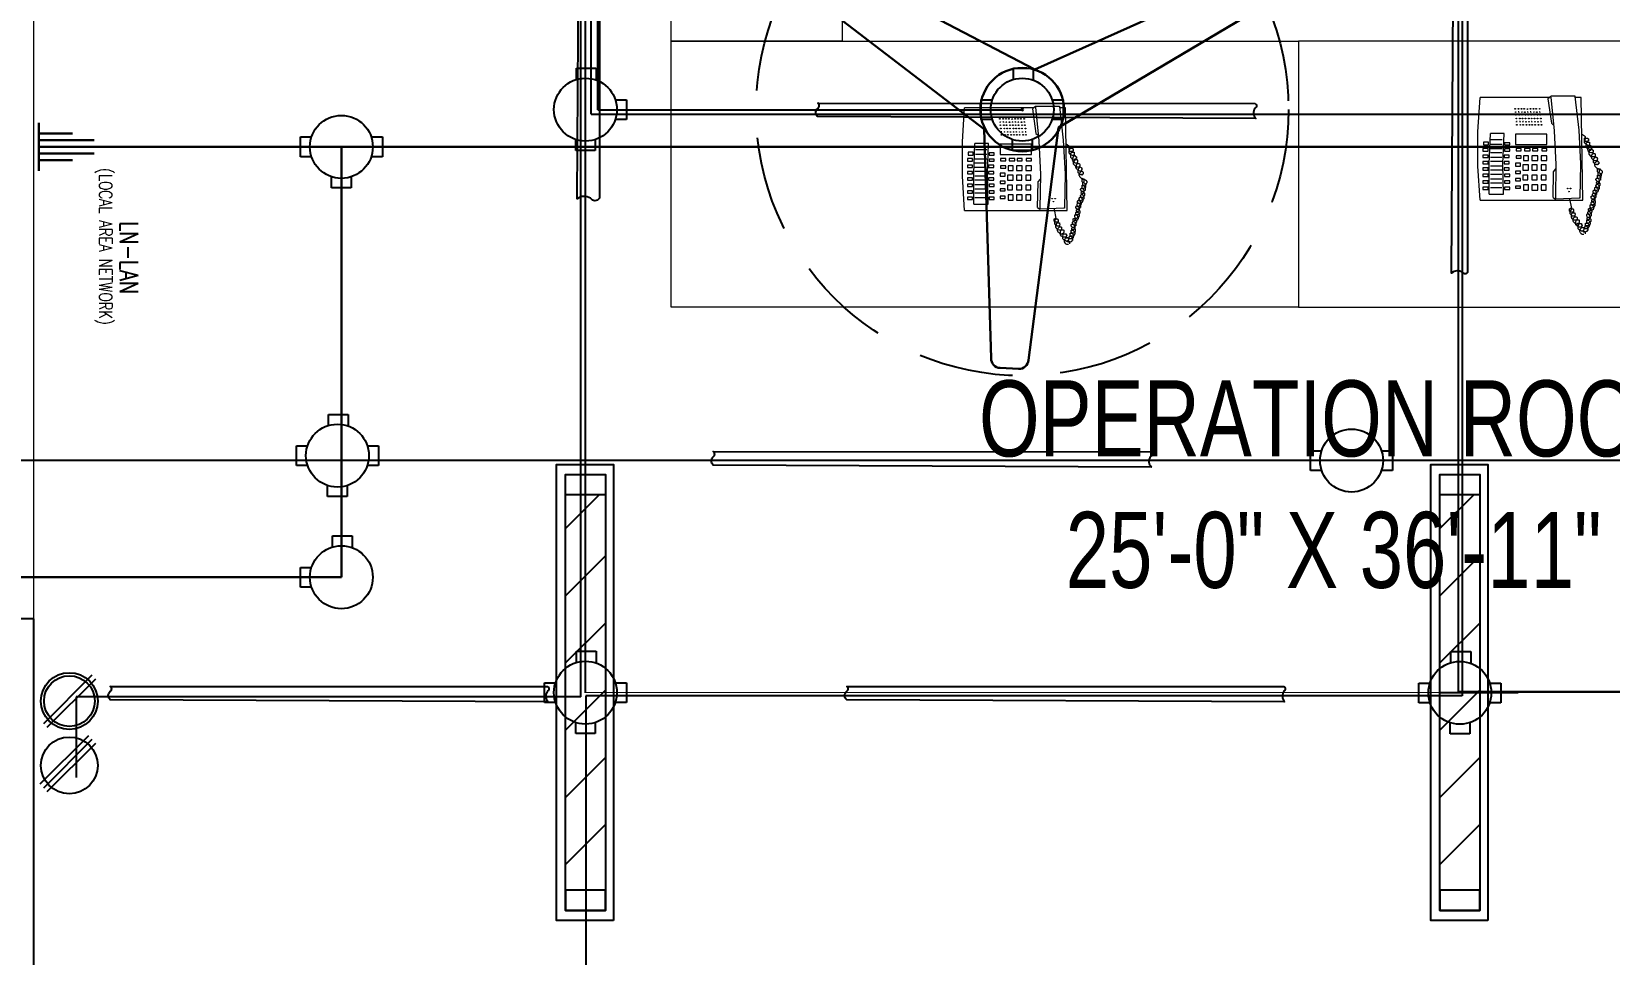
# Model space of a CAD drawing. Header units: inches. Extents: x 600 to 1500, y 304 to 941.
# Drawn here: x 846.7 to 1012.7, y 439.6 to 536.7 of the extents above; entities that cross this region are included whole.
import ezdxf
from ezdxf.enums import TextEntityAlignment as Align

# ---------------------------------------------------------------- set-up
doc = ezdxf.new("R2010")
doc.units = ezdxf.units.IN
doc.header["$MEASUREMENT"] = 0
doc.linetypes.add('DASHED', pattern=[0.75, 0.5, -0.25])
for name, color, linetype in [('Cables', 7, 'Continuous'), ('Layer 1', 7, 'Continuous'), ('Sockets', 7, 'Continuous'), ('wall 05', 252, 'Continuous')]:
    doc.layers.add(name, color=color, linetype=linetype)
for name, color, linetype, lineweight in [('E-CF-Ceiling-Fan', 42, 'Continuous', 30), ('E-LAN', 6, 'Continuous', 30), ('ID-FURN', 7, 'Continuous', 15), ('Text', 252, 'Continuous', 15), ('WINDOW', 140, 'Continuous', 9)]:
    doc.layers.add(name, color=color, linetype=linetype, lineweight=lineweight)
doc.styles.add('Swiss721', font='swisscl.ttf')
doc.styles.add('TAVE1', font='ROMANS.shx', dxfattribs={"width": 0.75})

# ---------------------------------------------------------------- blocks, each defined once
blk = doc.blocks.new('CF')
for p, q in [((-23.84, 14.22), (-22.76, 15.89)), ((1.35, 4.29), (-21.39, 16.19)), ((1.35, 4.29), (22.9, 13.97)), ((-4.07, -2.11), (-23.55, 12.84)), ((24.1, 13.48), (25.01, 11.71)), ((3.87, -1.9), (24.71, 10.43)), ((-4.07, -2.11), (-3.33, -26.62)), ((3.87, -1.9), (0.65, -26.82)), ((-0.39, -27.76), (-2.38, -27.66))]:
    blk.add_line(p, q)
for radius in [4.48, 0.0888]:
    blk.add_circle((0, 0), radius)
for centre, radius, start, end in [((-21.93, 15.35), 0.996, 57.1351, 147.1351), ((-23.01, 13.68), 0.996, 147.1351, 237.1351), ((23.21, 13.03), 0.996, 27.1351, 117.1351), ((24.09, 11.25), 1.03, 299.2548, 26.4357), ((-2.33, -26.67), 0.996, 177.1351, 267.1351), ((-0.34, -26.77), 0.996, 267.1351, 357.1351)]:
    blk.add_arc(centre, radius, start, end)
blk = doc.blocks.new('TELEPHONE')
at = {"layer": 'Layer 1', "lineweight": 9}
for points in [[(10.26, 13.32), (10.14, 13.32), (10.08, 13.26), (10.02, 13.26), (9.96, 13.2), (9.9, 13.14), (9.84, 13.08), (9.78, 12.96), (9.78, 12.84), (9.84, 12.72), (9.84, 12.66), (9.9, 12.6), (9.96, 12.54)], [(10.5, 13.62), (10.32, 13.62), (10.26, 13.56), (10.2, 13.5), (10.08, 13.38), (10.08, 13.02), (10.14, 12.9), (10.2, 12.84)], [(10.44, 13.08), (10.44, 13.14), (10.38, 13.2), (10.32, 13.26), (10.26, 13.26), (10.2, 13.32), (10.14, 13.32)], [(10.74, 14.04), (10.68, 14.04), (10.56, 13.98), (10.5, 13.98), (10.32, 13.8), (10.32, 13.5), (10.38, 13.38), (10.38, 13.32), (10.44, 13.26)], [(10.44, 13.26), (10.68, 13.26), (10.68, 13.38), (10.74, 13.38)], [(10.92, 14.4), (10.74, 14.4), (10.62, 14.34), (10.62, 14.28), (10.56, 14.22), (10.5, 14.1), (10.5, 13.86), (10.56, 13.8), (10.62, 13.74), (10.68, 13.68)], [(10.68, 13.5), (10.68, 13.56), (10.62, 13.62), (10.5, 13.62)], [(10.92, 13.92), (10.86, 13.98), (10.8, 14.04), (10.68, 14.04)], [(10.68, 13.68), (10.74, 13.68), (10.74, 13.62), (10.8, 13.62), (10.8, 13.68), (10.86, 13.68), (10.92, 13.74), (10.92, 13.8)], [(10.74, 13.38), (10.74, 13.44), (10.68, 13.5)], [(10.8, 14.1), (10.8, 14.04), (10.98, 14.04), (10.98, 14.1), (11.04, 14.1), (11.04, 14.34)], [(11.1, 13.5), (11.16, 13.5), (11.28, 13.62), (11.28, 13.68), (11.34, 13.68), (11.34, 13.98), (11.28, 13.98), (11.28, 14.04), (11.22, 14.1), (11.16, 14.1), (11.1, 14.16), (10.92, 14.16), (10.86, 14.1), (10.8, 14.1)], [(10.92, 13.8), (10.92, 13.92)], [(11.1, 13.8), (11.04, 13.8), (11.04, 13.74), (10.98, 13.68), (10.98, 13.62), (11.04, 13.56)], [(11.04, 13.56), (11.04, 13.5), (11.1, 13.5)], [(11.16, 13.2), (11.28, 13.2), (11.34, 13.26), (11.46, 13.38), (11.46, 13.56), (11.4, 13.62), (11.4, 13.68), (11.34, 13.74), (11.28, 13.74), (11.28, 13.8), (11.1, 13.8)], [(11.22, 13.5), (11.16, 13.5), (11.1, 13.44)], [(11.1, 13.44), (11.1, 13.26)], [(11.22, 12.96), (11.22, 12.9), (11.4, 12.9), (11.46, 12.96), (11.52, 13.02), (11.52, 13.08), (11.58, 13.14), (11.58, 13.32), (11.52, 13.38), (11.52, 13.44), (11.46, 13.44), (11.4, 13.5), (11.16, 13.5)], [(9.66, 12.06), (9.54, 12.06), (9.42, 11.94), (9.42, 11.7), (9.48, 11.7), (9.48, 11.64), (9.6, 11.64)], [(9.42, 10.68), (9.6, 11.64)], [(9.9, 12.48), (9.72, 12.48), (9.48, 12.24), (9.48, 11.88), (9.6, 11.76)], [(10.02, 12.9), (9.9, 12.9), (9.78, 12.84), (9.72, 12.78), (9.66, 12.72), (9.66, 12.66), (9.6, 12.6), (9.6, 12.36), (9.66, 12.24), (9.66, 12.18), (9.72, 12.12)], [(9.6, 11.76), (9.66, 11.7), (9.78, 11.7), (9.78, 11.76), (9.84, 11.76), (9.84, 11.82)], [(9.84, 12), (9.78, 12.06), (9.66, 12.06)], [(9.72, 12.12), (9.96, 12.12), (9.96, 12.18), (10.02, 12.24)], [(9.96, 12.36), (9.96, 12.48), (9.78, 12.48)], [(9.84, 11.82), (9.84, 12)], [(10.02, 12.24), (10.02, 12.3), (9.96, 12.36)], [(10.2, 12.78), (10.14, 12.84), (10.14, 12.9), (10.02, 12.9)], [(10.2, 12.84), (10.38, 12.84), (10.44, 12.9), (10.44, 12.96)], [(10.44, 12.96), (10.44, 13.08)], [(11.1, 13.26), (11.1, 13.2), (11.16, 13.2)], [(11.34, 13.2), (11.28, 13.2), (11.28, 13.14), (11.22, 13.14), (11.22, 12.96)], [(11.34, 12.6), (11.28, 12.54), (11.22, 12.48), (11.22, 12.3)], [(11.22, 12.3), (11.28, 12.3), (11.28, 12.24)], [(11.4, 12.84), (11.28, 12.84), (11.28, 12.78)], [(11.28, 12.24), (11.34, 12.24), (11.4, 12.3), (11.46, 12.3), (11.52, 12.36), (11.52, 12.42), (11.58, 12.48), (11.58, 12.66), (11.52, 12.72), (11.52, 12.78), (11.46, 12.84), (11.4, 12.84)], [(11.28, 12.78), (11.28, 12.66), (11.34, 12.6)], [(11.34, 12.6), (11.46, 12.6), (11.52, 12.66), (11.58, 12.72), (11.64, 12.78), (11.64, 13.02), (11.58, 13.08), (11.52, 13.14), (11.46, 13.2), (11.34, 13.2)], [(11.4, 11.94), (11.46, 11.94), (11.52, 12), (11.58, 12), (11.64, 12.06), (11.64, 12.12), (11.7, 12.18), (11.7, 12.42), (11.64, 12.42), (11.64, 12.48), (11.58, 12.54), (11.52, 12.54), (11.46, 12.6), (11.34, 12.6)], [(11.4, 12.24), (11.34, 12.18), (11.34, 12.06), (11.4, 12)], [(11.46, 11.64), (11.52, 11.64), (11.58, 11.7), (11.64, 11.7), (11.7, 11.76), (11.7, 11.82), (11.76, 11.88), (11.76, 12.06), (11.7, 12.12), (11.7, 12.18), (11.64, 12.24), (11.58, 12.24), (11.52, 12.3), (11.46, 12.3), (11.4, 12.24)], [(11.4, 12), (11.4, 11.94)], [(11.46, 11.94), (11.4, 11.88), (11.4, 11.7)], [(11.4, 11.7), (11.46, 11.7), (11.46, 11.64)], [(11.52, 12), (11.46, 11.94)], [(11.64, 11.28), (11.76, 11.28), (11.82, 11.34), (11.88, 11.4), (11.88, 11.46), (11.94, 11.52), (11.94, 11.7), (11.88, 11.76), (11.88, 11.82), (11.82, 11.82), (11.76, 11.88), (11.52, 11.88)], [(11.7, 11.7), (11.7, 11.64), (11.64, 11.64)], [(11.76, 10.98), (11.82, 10.98), (11.88, 11.04), (11.94, 11.04), (12, 11.1), (12, 11.16), (12.06, 11.22), (12.06, 11.4), (12, 11.46), (12, 11.52), (11.94, 11.52), (11.88, 11.58), (11.82, 11.58), (11.76, 11.64), (11.7, 11.64), (11.64, 11.58), (11.7, 11.58)], [(0, 10.8), (-0.24, 7.2), (-0.24, 3.6), (0, 0)], [(0, 10.8), (10.8, 10.8)], [(0.96, 10.14), (2.46, 10.14)], [(0.96, 10.14), (0.96, 6.96), (1.08, 3.78)], [(2.46, 10.14), (2.4, 6.96), (2.52, 3.78)], [(7.44, -0.06), (7.8, 3.48), (7.98, 7.02), (7.92, 10.62)], [(7.68, 10.5), (7.92, 10.68)], [(7.68, 10.5), (7.74, 7.8), (7.98, 7.5)], [(7.98, 10.68), (7.92, 10.68), (7.92, 10.62)], [(10.44, 10.56), (7.98, 10.68)], [(9.96, -0.12), (10.38, 3.42), (10.56, 6.96), (10.5, 10.5)], [(10.5, 10.5), (10.5, 10.56), (10.44, 10.56)], [(10.8, 10.8), (10.62, 0)], [(11.64, 11.58), (11.58, 11.52)], [(11.58, 11.52), (11.58, 11.34)], [(11.58, 11.34), (11.58, 11.28), (11.64, 11.28)], [(11.76, 11.28), (11.7, 11.22), (11.7, 11.04)], [(11.7, 11.04), (11.76, 10.98)], [(11.76, 10.62), (11.7, 10.56), (11.7, 10.38)], [(11.7, 10.38), (11.76, 10.38), (11.76, 10.32)], [(11.82, 11.34), (11.82, 11.28), (11.76, 11.28)], [(11.88, 10.92), (11.76, 10.92), (11.76, 10.86)], [(11.76, 10.32), (11.82, 10.32), (11.88, 10.38), (11.94, 10.38), (12, 10.44), (12, 10.5), (12.06, 10.56), (12.06, 10.74), (12, 10.8), (12, 10.86), (11.94, 10.92), (11.88, 10.92)], [(11.76, 10.86), (11.76, 10.74)], [(11.76, 10.74), (11.82, 10.68)], [(11.82, 10.68), (11.76, 10.62)], [(11.82, 10.68), (11.94, 10.68), (12.06, 10.8), (12.12, 10.86), (12.12, 11.1), (12.06, 11.16), (12, 11.22), (12, 11.28), (11.88, 11.28), (11.82, 11.34)], [(11.88, 10.08), (11.88, 10.02), (11.94, 10.02), (12, 10.08), (12.06, 10.08), (12.12, 10.14), (12.12, 10.2), (12.18, 10.26), (12.18, 10.5), (12.12, 10.5), (12.12, 10.56), (12.06, 10.62), (12, 10.62), (11.94, 10.68), (11.82, 10.68)], [(11.94, 10.38), (11.88, 10.38), (11.88, 10.32), (11.82, 10.26), (11.82, 10.14), (11.88, 10.08)], [(11.94, 10.02), (11.88, 9.96), (11.88, 9.84), (11.94, 9.78), (11.94, 9.72)], [(11.94, 9.72), (12, 9.72), (12.06, 9.78), (12.12, 9.78), (12.18, 9.84), (12.18, 9.9), (12.24, 9.96), (12.24, 10.2), (12.18, 10.2), (12.18, 10.26), (12.12, 10.32), (12.06, 10.32), (12, 10.38), (11.94, 10.38)], [(12, 10.08), (11.94, 10.02)], [(12.12, 9.42), (12.18, 9.42), (12.24, 9.48), (12.3, 9.48), (12.36, 9.54), (12.42, 9.6), (12.42, 9.84), (12.36, 9.9), (12.36, 9.96), (12.3, 9.96), (12.24, 10.02), (12.18, 10.02), (12.12, 10.08), (12.06, 10.08), (12, 10.02)], [(0.84, 9.42), (0.3, 9.42), (0.3, 9.66), (0.84, 9.66)], [(0.84, 8.76), (0.3, 8.76), (0.3, 9), (0.84, 9)], [(0.84, 9.66), (0.84, 9.42)], [(0.84, 9), (0.84, 8.76)], [(2.28, 9.48), (1.08, 9.48)], [(2.28, 9), (1.08, 9)], [(2.28, 8.58), (1.08, 8.58)], [(3.12, 9.42), (2.58, 9.42), (2.58, 9.66), (3.12, 9.66)], [(3.12, 8.76), (2.58, 8.76), (2.58, 9), (3.12, 9)], [(3.12, 9.66), (3.12, 9.42)], [(3.12, 9), (3.12, 8.76)], [(4.26, 9.3), (3.72, 9.3), (3.72, 9.54), (4.26, 9.54)], [(4.26, 8.52), (3.72, 8.52), (3.72, 8.76), (4.26, 8.76)], [(4.26, 9.54), (4.26, 9.3)], [(4.26, 8.76), (4.26, 8.52)], [(4.5, 8.64), (5.04, 8.64)], [(4.5, 8.16), (4.5, 8.64)], [(4.56, 9.72), (5.1, 9.72)], [(4.56, 9.18), (4.56, 9.72)], [(5.1, 9.18), (4.56, 9.18)], [(5.04, 8.64), (5.04, 8.16)], [(5.1, 9.72), (5.1, 9.18)], [(6.06, 9.18), (5.46, 9.18), (5.46, 9.72), (6.06, 9.72)], [(6, 8.16), (5.46, 8.16), (5.46, 8.64), (6, 8.64)], [(6, 8.64), (6, 8.16)], [(6.06, 9.72), (6.06, 9.18)], [(6.96, 9.18), (6.42, 9.18), (6.42, 9.72), (6.96, 9.72)], [(6.96, 8.16), (6.42, 8.16), (6.42, 8.64), (6.96, 8.64)], [(6.96, 9.72), (6.96, 9.18)], [(6.96, 8.64), (6.96, 8.16)], [(9.24, 9.6), (9.18, 9.6), (9.18, 9.54), (9.24, 9.54), (9.24, 9.6)], [(9.18, 9.6), (9.18, 9.6)], [(9.3, 9.9), (9.36, 9.84), (9.36, 9.9), (9.3, 9.9)], [(9.54, 9.6), (9.48, 9.6), (9.48, 9.54), (9.54, 9.54), (9.54, 9.6)], [(9.48, 9.6), (9.48, 9.6)], [(12.12, 9.72), (12.06, 9.66), (12.06, 9.48)], [(12.06, 9.48), (12.12, 9.48), (12.12, 9.42)], [(12.18, 9.78), (12.12, 9.72)], [(12.3, 9.48), (12.3, 9.42), (12.24, 9.42), (12.24, 9.36), (12.18, 9.3), (12.18, 9.24), (12.24, 9.18)], [(12.3, 8.82), (12.24, 8.76), (12.24, 8.7), (12.18, 8.64), (12.18, 8.58), (12.24, 8.52)], [(12.36, 9.06), (12.3, 9.06), (12.24, 9)], [(12.24, 9), (12.24, 8.94), (12.3, 8.88), (12.3, 8.82), (12.36, 8.82)], [(12.24, 8.52), (12.24, 8.46), (12.3, 8.46)], [(12.36, 8.82), (12.42, 8.82), (12.42, 8.88), (12.48, 8.88), (12.6, 9), (12.6, 9.24), (12.54, 9.3), (12.54, 9.36), (12.48, 9.42), (12.42, 9.42), (12.36, 9.48), (12.3, 9.48)], [(12.3, 8.46), (12.36, 8.46), (12.42, 8.52), (12.48, 8.58), (12.54, 8.64), (12.54, 8.94), (12.42, 9.06), (12.36, 9.06)], [(12.42, 8.52), (12.36, 8.46)], [(12.36, 8.46), (12.36, 8.22)], [(0.84, 8.04), (0.3, 8.04), (0.3, 8.28), (0.84, 8.28)], [(0.84, 7.38), (0.3, 7.38), (0.3, 7.62), (0.84, 7.62)], [(0.84, 6.72), (0.3, 6.72), (0.3, 6.96), (0.84, 6.96)], [(0.84, 8.28), (0.84, 8.04)], [(0.84, 7.62), (0.84, 7.38)], [(0.84, 6.96), (0.84, 6.72)], [(2.28, 8.1), (1.08, 8.1)], [(2.28, 7.62), (1.08, 7.62)], [(2.28, 7.2), (1.08, 7.2)], [(2.28, 6.72), (1.08, 6.72)], [(3.06, 7.38), (2.52, 7.38), (2.52, 7.62), (3.06, 7.62)], [(3.06, 6.72), (2.52, 6.72), (2.52, 6.96), (3.06, 6.96)], [(3.12, 8.04), (2.58, 8.04), (2.58, 8.28), (3.12, 8.28)], [(3.06, 7.62), (3.06, 7.38)], [(3.06, 6.96), (3.06, 6.72)], [(3.12, 8.28), (3.12, 8.04)], [(4.26, 7.74), (3.72, 7.74), (3.72, 7.98), (4.26, 7.98)], [(4.26, 6.9), (3.72, 6.9), (3.72, 7.2), (4.26, 7.2)], [(4.26, 7.98), (4.26, 7.74)], [(4.26, 7.2), (4.26, 6.9)], [(5.04, 8.16), (4.5, 8.16)], [(4.5, 7.62), (5.1, 7.62)], [(4.5, 7.08), (4.5, 7.62)], [(5.1, 7.08), (4.5, 7.08)], [(5.1, 7.62), (5.1, 7.08)], [(6, 7.08), (5.46, 7.08), (5.46, 7.62), (6, 7.62)], [(6, 7.62), (6, 7.08)], [(6.96, 7.08), (6.42, 7.08), (6.42, 7.62), (6.96, 7.62)], [(6.96, 7.62), (6.96, 7.08)], [(12.18, 6.66), (12.06, 6.66), (12, 6.6), (11.94, 6.6), (11.88, 6.54), (11.82, 6.48), (11.76, 6.42), (11.76, 6.36), (11.7, 6.24), (11.7, 6.18), (11.76, 6.12), (11.76, 6), (11.88, 5.88)], [(12.36, 7.08), (12.3, 7.02), (12.12, 7.02), (12.06, 6.96), (12, 6.9), (11.94, 6.84), (11.94, 6.48), (12, 6.42), (12, 6.36), (12.06, 6.3)], [(12.36, 7.44), (12.3, 7.44), (12.12, 7.26), (12.12, 7.2), (12.06, 7.14), (12.06, 6.9), (12.12, 6.84), (12.18, 6.78), (12.24, 6.72)], [(12.3, 6.54), (12.3, 6.6), (12.24, 6.6), (12.24, 6.66), (12.12, 6.66)], [(12.48, 6.96), (12.42, 6.96), (12.42, 7.02), (12.36, 7.02), (12.36, 7.08), (12.3, 7.08), (12.24, 7.02)], [(12.24, 6.72), (12.24, 6.66), (12.36, 6.66), (12.36, 6.72), (12.42, 6.72), (12.48, 6.78), (12.48, 6.84)], [(12.36, 8.22), (12.36, 8.16), (12.42, 8.16)], [(12.48, 7.86), (12.42, 7.86), (12.36, 7.8)], [(12.36, 7.8), (12.36, 7.5), (12.42, 7.5)], [(12.42, 7.5), (12.6, 7.5), (12.72, 7.62), (12.78, 7.62), (12.78, 7.68), (12.84, 7.74), (12.84, 7.92), (12.78, 7.98), (12.78, 8.04), (12.72, 8.1), (12.66, 8.16), (12.6, 8.16), (12.48, 8.22)], [(12.48, 8.22), (12.42, 8.22), (12.42, 8.16)], [(12.42, 8.16), (12.42, 7.92)], [(12.42, 7.92), (12.42, 7.86), (12.48, 7.86)], [(12.48, 6.84), (12.48, 6.96)], [(0.84, 6.06), (0.3, 6.06), (0.3, 6.3), (0.84, 6.3)], [(0.84, 5.34), (0.3, 5.34), (0.3, 5.64), (0.84, 5.64)], [(0.9, 4.68), (0.36, 4.68), (0.36, 4.98), (0.9, 4.98)], [(0.84, 6.3), (0.84, 6.06)], [(0.84, 5.64), (0.84, 5.34)], [(0.9, 4.98), (0.9, 4.68)], [(2.28, 6.3), (1.08, 6.3)], [(2.28, 5.82), (1.08, 5.82)], [(2.34, 5.4), (1.08, 5.4)], [(3.06, 6.06), (2.52, 6.06), (2.52, 6.3), (3.06, 6.3)], [(3.12, 5.4), (2.58, 5.4), (2.58, 5.64), (3.12, 5.64)], [(3.12, 4.74), (2.58, 4.74), (2.58, 4.98), (3.12, 4.98)], [(3.06, 6.3), (3.06, 6.06)], [(3.12, 5.64), (3.12, 5.4)], [(3.12, 4.98), (3.12, 4.74)], [(4.32, 6.12), (3.78, 6.12), (3.78, 6.36), (4.32, 6.36)], [(4.32, 5.34), (3.78, 5.34), (3.78, 5.58), (4.32, 5.58)], [(4.32, 6.36), (4.32, 6.12)], [(4.32, 5.58), (4.32, 5.34)], [(4.56, 6.6), (5.1, 6.6)], [(4.56, 6.12), (4.56, 6.6)], [(5.1, 6.12), (4.56, 6.12)], [(4.68, 5.58), (5.28, 5.58)], [(4.68, 5.34), (4.68, 5.58)], [(5.28, 5.34), (4.68, 5.34)], [(5.1, 6.6), (5.1, 6.12)], [(5.28, 5.58), (5.28, 5.34)], [(6.06, 6.12), (5.46, 6.12), (5.46, 6.6), (6.06, 6.6)], [(6.06, 5.34), (5.52, 5.34), (5.52, 5.58), (6.06, 5.58)], [(6.06, 6.6), (6.06, 6.12)], [(6.06, 5.58), (6.06, 5.34)], [(7.02, 6.12), (6.42, 6.12), (6.42, 6.6), (7.02, 6.6)], [(7.02, 5.34), (6.48, 5.34), (6.48, 5.58), (7.02, 5.58)], [(7.02, 6.6), (7.02, 6.12)], [(7.02, 5.58), (7.02, 5.34)], [(11.46, 5.04), (11.34, 5.04), (11.28, 4.98), (11.22, 4.98), (10.98, 4.74), (10.98, 4.56), (11.04, 4.5), (11.04, 4.38), (11.16, 4.26)], [(11.58, 5.46), (11.52, 5.46), (11.4, 5.4), (11.34, 5.4), (11.28, 5.34), (11.22, 5.28), (11.16, 5.22), (11.16, 4.8), (11.28, 4.68)], [(11.76, 5.82), (11.64, 5.82), (11.52, 5.76), (11.46, 5.76), (11.4, 5.7), (11.4, 5.58), (11.34, 5.52), (11.34, 5.28), (11.4, 5.22), (11.46, 5.16), (11.46, 5.1)], [(11.52, 4.92), (11.52, 4.98), (11.46, 4.98), (11.46, 5.04), (11.34, 5.04)], [(11.94, 6.24), (11.76, 6.24), (11.7, 6.18), (11.46, 5.94), (11.46, 5.76), (11.52, 5.7), (11.52, 5.64), (11.58, 5.52), (11.64, 5.52)], [(11.46, 5.1), (11.52, 5.1), (11.52, 5.04), (11.64, 5.04), (11.64, 5.1), (11.7, 5.1), (11.7, 5.16), (11.76, 5.16), (11.76, 5.22)], [(11.76, 5.34), (11.7, 5.34), (11.7, 5.4), (11.64, 5.4), (11.64, 5.46), (11.52, 5.46)], [(11.64, 5.52), (11.64, 5.46), (11.82, 5.46), (11.82, 5.52), (11.88, 5.52), (11.88, 5.7)], [(11.88, 5.7), (11.88, 5.76), (11.82, 5.76), (11.82, 5.82), (11.7, 5.82)], [(11.76, 5.22), (11.76, 5.34)], [(12.12, 6.12), (12.12, 6.18), (12.06, 6.18), (12.06, 6.24), (11.94, 6.24)], [(12.06, 6.3), (12.12, 6.3), (12.18, 6.24), (12.24, 6.3), (12.3, 6.3), (12.3, 6.36), (12.36, 6.42), (12.36, 6.48), (12.3, 6.54)], [(2.52, 3.78), (1.08, 3.78)], [(2.34, 4.92), (1.14, 4.92)], [(2.34, 4.44), (1.14, 4.44)], [(3.72, 4.92), (7.02, 4.92)], [(3.72, 3.84), (3.72, 4.92)], [(7.02, 3.84), (3.72, 3.84)], [(7.02, 4.92), (7.02, 3.84)], [(11.1, 4.14), (10.68, 3.84)], [(11.22, 4.62), (11.1, 4.62), (10.98, 4.5), (10.98, 4.26), (11.04, 4.2), (11.1, 4.2), (11.1, 4.14)], [(11.16, 4.26), (11.34, 4.26), (11.34, 4.32), (11.4, 4.32), (11.4, 4.5)], [(11.4, 4.5), (11.4, 4.56), (11.34, 4.56), (11.34, 4.62), (11.22, 4.62)], [(11.28, 4.68), (11.52, 4.68), (11.52, 4.8)], [(11.52, 4.8), (11.52, 4.92)], [(3.72, 1.8), (3.78, 1.8), (3.78, 1.86), (3.72, 1.86), (3.72, 1.8)], [(3.78, 2.16), (3.84, 2.16), (3.84, 2.22), (3.78, 2.22), (3.78, 2.16)], [(3.84, 2.82), (3.9, 2.82), (3.9, 2.88), (3.84, 2.88), (3.84, 2.82)], [(4.08, 1.8), (4.14, 1.8), (4.14, 1.86), (4.08, 1.86), (4.08, 1.8)], [(4.14, 2.16), (4.2, 2.16), (4.2, 2.22), (4.14, 2.22), (4.14, 2.16)], [(4.2, 2.82), (4.26, 2.82), (4.26, 2.88), (4.2, 2.88), (4.2, 2.82)], [(4.38, 1.8), (4.44, 1.8), (4.44, 1.86), (4.38, 1.86), (4.38, 1.8)], [(4.44, 2.16), (4.5, 2.16), (4.5, 2.22), (4.44, 2.22), (4.44, 2.16)], [(4.5, 2.82), (4.56, 2.82), (4.56, 2.88), (4.5, 2.88), (4.5, 2.82)], [(4.74, 2.16), (4.8, 2.16), (4.8, 2.22), (4.74, 2.22), (4.74, 2.16)], [(4.74, 1.8), (4.8, 1.8), (4.8, 1.86), (4.74, 1.86), (4.74, 1.8)], [(4.8, 2.52), (4.86, 2.52), (4.86, 2.58), (4.8, 2.58), (4.8, 2.52)], [(4.86, 2.82), (4.92, 2.82), (4.92, 2.88), (4.86, 2.88), (4.86, 2.82)], [(5.04, 1.8), (5.1, 1.8), (5.1, 1.86), (5.04, 1.86), (5.04, 1.8)], [(5.1, 2.52), (5.16, 2.52), (5.16, 2.58), (5.1, 2.52)], [(5.1, 2.16), (5.16, 2.16), (5.16, 2.22), (5.1, 2.22), (5.1, 2.16)], [(5.16, 2.82), (5.22, 2.82), (5.22, 2.88), (5.16, 2.88), (5.16, 2.82)], [(5.34, 1.8), (5.4, 1.8), (5.4, 1.86), (5.34, 1.86), (5.34, 1.8)], [(5.4, 2.16), (5.46, 2.16), (5.46, 2.22), (5.4, 2.22), (5.4, 2.16)], [(5.46, 2.82), (5.52, 2.82), (5.52, 2.88), (5.46, 2.88), (5.46, 2.82)], [(5.64, 1.8), (5.7, 1.8), (5.7, 1.86), (5.64, 1.86), (5.64, 1.8)], [(5.7, 2.16), (5.76, 2.16), (5.76, 2.22), (5.7, 2.22), (5.7, 2.16)], [(5.76, 2.82), (5.82, 2.82), (5.82, 2.88), (5.76, 2.88), (5.76, 2.82)], [(5.76, 2.52), (5.82, 2.52), (5.76, 2.58), (5.76, 2.52)], [(6, 2.16), (6.06, 2.16), (6.06, 2.22), (6, 2.22), (6, 2.16)], [(6, 1.8), (6.06, 1.8), (6.06, 1.86), (6, 1.86), (6, 1.8)], [(6.06, 2.52), (6.12, 2.52), (6.12, 2.58), (6.06, 2.58), (6.06, 2.52)], [(6.12, 2.82), (6.18, 2.82), (6.18, 2.88), (6.12, 2.88), (6.12, 2.82)], [(6.3, 1.8), (6.36, 1.8), (6.36, 1.86), (6.3, 1.86), (6.3, 1.8)], [(6.36, 2.16), (6.42, 2.16), (6.42, 2.22), (6.36, 2.22), (6.36, 2.16)], [(6.42, 2.82), (6.48, 2.82), (6.48, 2.88), (6.42, 2.88), (6.42, 2.82)], [(7.14, 0.12), (7.5, 2.7)], [(7.5, 2.7), (7.74, 2.88)], [(7.32, 0), (0, 0)], [(3.72, 1.2), (3.66, 1.2), (3.66, 1.14), (3.72, 1.14), (3.72, 1.2)], [(3.66, 1.2), (3.66, 1.2)], [(3.72, 1.5), (3.78, 1.5), (3.72, 1.56), (3.72, 1.5)], [(4.08, 1.2), (4.02, 1.2), (4.02, 1.14), (4.08, 1.14), (4.08, 1.2)], [(4.02, 1.2), (4.02, 1.2)], [(4.38, 1.2), (4.32, 1.2), (4.32, 1.14), (4.38, 1.14), (4.38, 1.2)], [(4.32, 1.2), (4.32, 1.2)], [(4.38, 1.5), (4.44, 1.5), (4.38, 1.56), (4.38, 1.5)], [(4.68, 1.2), (4.62, 1.2), (4.62, 1.14), (4.68, 1.14), (4.68, 1.2)], [(4.62, 1.2), (4.62, 1.2)], [(4.68, 1.5), (4.74, 1.5), (4.74, 1.56), (4.68, 1.56), (4.68, 1.5)], [(4.92, 1.2), (4.98, 1.2), (4.98, 1.14), (5.04, 1.2), (4.92, 1.2)], [(5.34, 1.2), (5.28, 1.2), (5.28, 1.14), (5.34, 1.14), (5.34, 1.2)], [(5.28, 1.2), (5.28, 1.2)], [(5.64, 1.2), (5.58, 1.2), (5.58, 1.14), (5.64, 1.14), (5.64, 1.2)], [(5.58, 1.2), (5.58, 1.2)], [(5.64, 1.5), (5.7, 1.5), (5.64, 1.56), (5.64, 1.5)], [(5.94, 1.2), (5.88, 1.2), (5.88, 1.14), (5.94, 1.14), (5.94, 1.2)], [(5.88, 1.2), (5.88, 1.2)], [(5.94, 1.5), (6, 1.5), (6, 1.56), (5.94, 1.56), (5.94, 1.5)], [(6.3, 1.2), (6.24, 1.2), (6.24, 1.14), (6.3, 1.14), (6.3, 1.2)], [(6.24, 1.2), (6.24, 1.2)], [(7.44, -0.12), (7.14, 0.12)], [(10.62, 0), (10.02, 0)], [(7.44, -0.06), (7.44, -0.12), (7.5, -0.18)], [(7.5, -0.18), (9.96, -0.18), (9.96, -0.12)]]:
    blk.add_lwpolyline(points, dxfattribs=at)
for points, knots in [([(9.96, 12.54), (9.96, 12.54), (10.02, 12.54), (10.02, 12.54), (10.18, 12.52), (10.22, 12.56), (10.2, 12.72), (10.2, 12.72), (10.2, 12.78), (10.2, 12.78)], [0, 0, 0, 0, 1, 1, 1, 2, 2, 2, 3, 3, 3, 3]), ([(12.24, 9.18), (12.24, 9.18), (12.24, 9.12), (12.24, 9.12), (12.24, 9.12), (12.36, 9.12), (12.36, 9.12), (12.5, 9.29), (12.56, 9.22), (12.54, 9.42), (12.54, 9.42), (12.54, 9.6), (12.54, 9.6), (12.54, 9.6), (12.48, 9.66), (12.48, 9.66), (12.48, 9.66), (12.42, 9.72), (12.42, 9.72), (12.42, 9.72), (12.3, 9.72), (12.3, 9.72), (12.3, 9.72), (12.24, 9.78), (12.24, 9.78), (12.24, 9.78), (12.18, 9.78), (12.18, 9.78), (12.18, 9.78), (12.12, 9.72), (12.12, 9.72)], [0, 0, 0, 0, 1, 1, 1, 2, 2, 2, 3, 3, 3, 4, 4, 4, 5, 5, 5, 6, 6, 6, 7, 7, 7, 8, 8, 8, 9, 9, 9, 10, 10, 10, 10]), ([(12.42, 8.16), (12.42, 8.16), (12.48, 8.16), (12.48, 8.16), (12.75, 8.43), (12.64, 8.25), (12.66, 8.64), (12.66, 8.64), (12.66, 8.7), (12.66, 8.7), (12.66, 8.7), (12.6, 8.7), (12.6, 8.7), (12.6, 8.7), (12.54, 8.76), (12.54, 8.76), (12.54, 8.76), (12.48, 8.82), (12.48, 8.82), (12.48, 8.82), (12.3, 8.82), (12.3, 8.82)], [0, 0, 0, 0, 1, 1, 1, 2, 2, 2, 3, 3, 3, 4, 4, 4, 5, 5, 5, 6, 6, 6, 7, 7, 7, 7]), ([(12.48, 7.86), (12.48, 7.86), (12.54, 7.86), (12.54, 7.86), (12.81, 8.13), (12.7, 7.96), (12.72, 8.34), (12.72, 8.34), (12.72, 8.4), (12.72, 8.4), (12.72, 8.4), (12.66, 8.4), (12.66, 8.4), (12.66, 8.4), (12.6, 8.46), (12.6, 8.46), (12.6, 8.46), (12.54, 8.46), (12.54, 8.46), (12.54, 8.46), (12.48, 8.52), (12.48, 8.52), (12.48, 8.52), (12.42, 8.52), (12.42, 8.52)], [0, 0, 0, 0, 1, 1, 1, 2, 2, 2, 3, 3, 3, 4, 4, 4, 5, 5, 5, 6, 6, 6, 7, 7, 7, 8, 8, 8, 8]), ([(12.36, 7.44), (12.36, 7.44), (12.42, 7.44), (12.42, 7.44), (12.6, 7.63), (12.52, 7.49), (12.54, 7.8), (12.54, 7.8), (12.48, 7.86), (12.48, 7.86)], [0, 0, 0, 0, 1, 1, 1, 2, 2, 2, 3, 3, 3, 3]), ([(11.88, 5.88), (11.88, 5.88), (11.94, 5.88), (11.94, 5.88), (12.1, 5.86), (12.14, 5.9), (12.12, 6.06), (12.12, 6.06), (12.12, 6.12), (12.12, 6.12)], [0, 0, 0, 0, 1, 1, 1, 2, 2, 2, 3, 3, 3, 3]), ([(3.84, 2.52), (3.84, 2.52), (3.9, 2.52), (3.9, 2.52), (3.9, 2.52), (3.84, 2.52), (3.84, 2.52), (3.84, 2.52), (3.84, 2.58), (3.84, 2.58), (3.84, 2.58), (3.84, 2.52), (3.84, 2.52)], [0, 0, 0, 0, 1, 1, 1, 2, 2, 2, 3, 3, 3, 4, 4, 4, 4]), ([(4.14, 2.52), (4.14, 2.52), (4.2, 2.52), (4.2, 2.52), (4.2, 2.52), (4.2, 2.58), (4.2, 2.58), (4.2, 2.58), (4.2, 2.52), (4.2, 2.52), (4.2, 2.52), (4.14, 2.52), (4.14, 2.52)], [0, 0, 0, 0, 1, 1, 1, 2, 2, 2, 3, 3, 3, 4, 4, 4, 4]), ([(4.5, 2.52), (4.5, 2.52), (4.56, 2.52), (4.56, 2.52), (4.56, 2.52), (4.5, 2.52), (4.5, 2.52), (4.5, 2.52), (4.5, 2.58), (4.5, 2.58), (4.5, 2.58), (4.5, 2.52), (4.5, 2.52)], [0, 0, 0, 0, 1, 1, 1, 2, 2, 2, 3, 3, 3, 4, 4, 4, 4]), ([(5.4, 2.52), (5.4, 2.52), (5.46, 2.52), (5.46, 2.52), (5.46, 2.52), (5.46, 2.58), (5.46, 2.58), (5.46, 2.58), (5.46, 2.52), (5.46, 2.52), (5.46, 2.52), (5.4, 2.52), (5.4, 2.52)], [0, 0, 0, 0, 1, 1, 1, 2, 2, 2, 3, 3, 3, 4, 4, 4, 4]), ([(6.36, 2.52), (6.36, 2.52), (6.42, 2.52), (6.42, 2.52), (6.42, 2.52), (6.42, 2.58), (6.42, 2.58), (6.42, 2.58), (6.42, 2.52), (6.42, 2.52), (6.42, 2.52), (6.36, 2.52), (6.36, 2.52)], [0, 0, 0, 0, 1, 1, 1, 2, 2, 2, 3, 3, 3, 4, 4, 4, 4]), ([(4.02, 1.5), (4.02, 1.5), (4.08, 1.5), (4.08, 1.5), (4.08, 1.5), (4.08, 1.56), (4.08, 1.56), (4.08, 1.56), (4.08, 1.5), (4.08, 1.5), (4.08, 1.5), (4.02, 1.5), (4.02, 1.5)], [0, 0, 0, 0, 1, 1, 1, 2, 2, 2, 3, 3, 3, 4, 4, 4, 4]), ([(4.98, 1.5), (4.98, 1.5), (5.04, 1.5), (5.04, 1.5), (5.04, 1.5), (5.04, 1.56), (5.04, 1.56), (5.04, 1.56), (5.04, 1.5), (5.04, 1.5), (5.04, 1.5), (4.98, 1.5), (4.98, 1.5)], [0, 0, 0, 0, 1, 1, 1, 2, 2, 2, 3, 3, 3, 4, 4, 4, 4]), ([(5.28, 1.5), (5.28, 1.5), (5.34, 1.5), (5.34, 1.5), (5.34, 1.5), (5.34, 1.56), (5.34, 1.56), (5.34, 1.56), (5.34, 1.5), (5.34, 1.5), (5.34, 1.5), (5.28, 1.5), (5.28, 1.5)], [0, 0, 0, 0, 1, 1, 1, 2, 2, 2, 3, 3, 3, 4, 4, 4, 4]), ([(6.24, 1.5), (6.24, 1.5), (6.3, 1.5), (6.3, 1.5), (6.3, 1.5), (6.3, 1.56), (6.3, 1.56), (6.3, 1.56), (6.3, 1.5), (6.3, 1.5), (6.3, 1.5), (6.24, 1.5), (6.24, 1.5)], [0, 0, 0, 0, 1, 1, 1, 2, 2, 2, 3, 3, 3, 4, 4, 4, 4])]:
    blk.add_open_spline(points, degree=3, knots=knots, dxfattribs=at)
blk = doc.blocks.new('ASDSAETR')
for p, q in [((51404, -7188.31), (51404, -7197.3)), ((51404, -7190.29), (51410.36, -7190.29)), ((51404, -7191.55), (51414.43, -7191.55)), ((51404, -7192.81), (51418.49, -7192.81)), ((51404, -7194.07), (51414.43, -7194.07)), ((51404, -7195.33), (51410.36, -7195.33))]:
    blk.add_line(p, q)

msp = doc.modelspace()

# ---------------------------------------------------------------- hatches: boundary and pattern name
h = msp.add_hatch()
h.set_pattern_fill('ANSI31', color=256, scale=40)
h.set_pattern_definition([(45, (677.0085, 364.656), (-3.53553, 3.53553), [])])
h.paths.add_polyline_path([(907.06, 488), (902.86, 488), (902.86, 446.39), (907.06, 446.39)])
h = msp.add_hatch()
h.set_pattern_fill('ANSI31', color=256, scale=40)
h.set_pattern_definition([(45, (768.9896, 364.656), (-3.53553, 3.53553), [])])
h.paths.add_polyline_path([(999.04, 488), (994.84, 488), (994.84, 446.39), (999.04, 446.39)])

# ---------------------------------------------------------------- linework, layer by layer
at = {"color": 1}
for p, q in [((904.49, 466.73), (904.49, 589)), ((904.49, 466.73), (851.4, 466.73)), ((851.4, 466.73), (851.4, 458.26))]:
    msp.add_line(p, q, dxfattribs=at)
for p, q in [((904.03, 531.71), (904.03, 532.88)), ((904.03, 532.88), (906.09, 532.88)), ((906.09, 532.88), (906.1, 531.64)), ((949.98, 531.71), (949.98, 532.88)), ((949.98, 532.88), (952.04, 532.88)), ((952.04, 532.88), (952.05, 531.64)), ((908.11, 529.56), (909.28, 529.56)), ((909.28, 529.56), (909.28, 527.5)), ((946.6, 527.5), (946.6, 529.56)), ((946.6, 529.56), (947.77, 529.56)), ((954.06, 529.56), (955.23, 529.56)), ((955.23, 529.56), (955.23, 527.5)), ((909.28, 527.5), (908.11, 527.5)), ((947.77, 527.5), (946.6, 527.5)), ((955.23, 527.5), (954.06, 527.5)), ((874.97, 523.58), (874.97, 525.65)), ((874.97, 525.65), (876.14, 525.65)), ((882.43, 525.65), (883.6, 525.65)), ((883.6, 525.65), (883.6, 523.58)), ((903.93, 524.22), (903.93, 525.39)), ((905.99, 525.39), (905.99, 524.22)), ((949.88, 524.22), (949.88, 525.39)), ((951.94, 525.39), (951.94, 524.22)), ((876.14, 523.58), (874.97, 523.58)), ((883.6, 523.58), (882.43, 523.58)), ((905.99, 524.22), (903.93, 524.22)), ((951.94, 524.22), (949.88, 524.22)), ((878.25, 520.3), (878.25, 521.47)), ((880.31, 521.47), (880.31, 520.3)), ((880.31, 520.3), (878.25, 520.3)), ((877.94, 495.29), (877.94, 496.46)), ((877.94, 496.46), (880, 496.46)), ((880, 496.46), (880.01, 495.23)), ((874.56, 491.09), (874.56, 493.15)), ((874.56, 493.15), (875.73, 493.15)), ((882.02, 493.15), (883.19, 493.15)), ((883.19, 493.15), (883.19, 491.09)), ((981.24, 490.57), (981.24, 492.63)), ((981.24, 492.63), (982.41, 492.63)), ((988.7, 492.63), (989.87, 492.63)), ((989.87, 492.63), (989.87, 490.57)), ((875.73, 491.09), (874.56, 491.09)), ((883.19, 491.09), (882.02, 491.09)), ((982.41, 490.57), (981.24, 490.57)), ((989.87, 490.57), (988.7, 490.57)), ((877.84, 487.81), (877.84, 488.98)), ((879.9, 488.98), (879.9, 487.81)), ((879.9, 487.81), (877.84, 487.81)), ((878.35, 482.5), (878.35, 483.67)), ((878.35, 483.67), (880.41, 483.67)), ((880.41, 483.67), (880.42, 482.43)), ((874.97, 478.29), (874.97, 480.36)), ((874.97, 480.36), (876.14, 480.36)), ((876.14, 478.29), (874.97, 478.29)), ((904.03, 470.36), (904.03, 471.53)), ((904.03, 471.53), (906.09, 471.53)), ((906.09, 471.53), (906.1, 470.29)), ((996.01, 470.33), (996.01, 471.5)), ((996.01, 471.5), (998.08, 471.5)), ((998.08, 471.5), (998.08, 470.27)), ((900.65, 466.15), (900.65, 468.22)), ((900.65, 468.22), (901.82, 468.22)), ((908.11, 468.22), (909.28, 468.22)), ((909.28, 468.22), (909.28, 466.15)), ((992.63, 466.12), (992.63, 468.19)), ((992.63, 468.19), (993.8, 468.19)), ((1000.09, 468.19), (1001.26, 468.19)), ((1001.26, 468.19), (1001.26, 466.12)), ((994.84, 467.19), (999.04, 467.19)), ((998.86, 467.19), (1003.06, 467.19)), ((901.82, 466.15), (900.65, 466.15)), ((909.28, 466.15), (908.11, 466.15)), ((993.8, 466.12), (992.63, 466.12)), ((1001.26, 466.12), (1000.09, 466.12)), ((903.93, 462.87), (903.93, 464.04)), ((905.99, 464.04), (905.99, 462.87)), ((995.91, 462.85), (995.91, 464.01)), ((997.98, 464.01), (997.98, 462.85)), ((905.99, 462.87), (903.93, 462.87)), ((997.98, 462.85), (995.91, 462.85))]:
    msp.add_line(p, q)
at = {"color": 6, "lineweight": 30}
for p, q in [((855.56, 524.61), (1137.37, 524.61)), ((879.28, 479.32), (879.28, 524.61)), ((670.91, 479.32), (879.28, 479.32))]:
    msp.add_line(p, q, dxfattribs=at)
for points in [[(906.42, 519.2, -0.56347), (905.5, 519.2, 0.327318), (904.09, 519.13), (904.37, 565.2, -0.434792), (905.5, 565.2, 0.470909), (906.43, 565.2)], [(997.74, 511.39, -0.56347), (997.24, 511.39, 0.354322), (996.06, 511.32), (996.34, 557.4, -0.456322), (997.24, 557.39, 0.605884), (997.76, 557.39)], [(975.4, 529.19, -0.56347), (975.4, 528.68, 0.367924), (975.47, 527.58), (929.39, 527.79, -0.456322), (929.4, 528.68, 0.605884), (929.4, 529.21)], [(964.4, 492.52, -0.56347), (964.4, 492.01, 0.367924), (964.48, 490.91), (918.4, 491.12, -0.456322), (918.4, 492.01, 0.605884), (918.4, 492.54)], [(900.97, 467.82, -0.56347), (900.97, 467.32, 0.367924), (901.05, 466.21), (854.97, 466.42, -0.456322), (854.97, 467.32, 0.605884), (854.97, 467.84)], [(978.44, 467.82, -0.56347), (978.44, 467.32, 0.367924), (978.51, 466.21), (932.44, 466.42, -0.456322), (932.44, 467.32, 0.605884), (932.44, 467.84)]]:
    msp.add_lwpolyline(points, format="xyb", close=True)
for points in [[(907.92, 443.19), (901.92, 443.19), (901.92, 491.19), (907.92, 491.19)], [(907.06, 444.25), (902.86, 444.25), (902.86, 490.14), (907.06, 490.14)], [(902.86, 490.14), (907.06, 490.14), (907.06, 488), (902.86, 488)], [(999.9, 443.19), (993.9, 443.19), (993.9, 491.19), (999.9, 491.19)], [(999.04, 444.25), (994.84, 444.25), (994.84, 490.14), (999.04, 490.14)], [(994.84, 490.14), (999.04, 490.14), (999.04, 488), (994.84, 488)], [(902.86, 444.25), (907.06, 444.25), (907.06, 446.39), (902.86, 446.39)], [(994.84, 444.25), (999.04, 444.25), (999.04, 446.39), (994.84, 446.39)]]:
    msp.add_lwpolyline(points, close=True)
at = {"linetype": 'DASHED', "ltscale": 20}
msp.add_circle((950.91, 528.53), 28, dxfattribs=at)
for centre in [(904.96, 528.53), (950.91, 528.53), (879.28, 524.61), (878.87, 492.12), (985.55, 491.6), (879.28, 479.32), (904.96, 467.18), (996.94, 467.16)]:
    msp.add_circle(centre, 3.31)
at = {"layer": 'Cables', "color": 4}
for p, q in [((996.75, 801.5), (996.75, 467.25)), ((997.18, 801.1), (997.18, 466.84)), ((1081.69, 491.6), (713.98, 491.6)), ((997.18, 466.84), (905, 466.84)), ((905, 466.84), (905, 408.81)), ((1090.72, 467.25), (996.75, 467.25))]:
    msp.add_line(p, q, dxfattribs=at)
at = {"layer": 'Cables', "color": 3}
for p, q in [((905.55, 528.05), (905.55, 589.89)), ((906.27, 528.5), (906.27, 590.32)), ((904.96, 467.16), (904.96, 589.22)), ((905.55, 528.05), (1044.07, 528.05)), ((906.27, 528.5), (951.02, 528.5))]:
    msp.add_line(p, q, dxfattribs=at)
at = {"layer": 'ID-FURN'}
for points in [[(931.96, 535.74), (913.96, 535.74), (913.96, 567.74), (931.96, 567.74)], [(979.96, 507.74), (913.96, 507.74), (913.96, 535.74), (979.96, 535.74)], [(979.96, 507.74), (1045.96, 507.74), (1045.96, 535.74), (979.96, 535.74)]]:
    msp.add_lwpolyline(points, close=True, dxfattribs=at)
at = {"layer": 'Sockets', "color": 3}
for p, q in [((853.04, 469.01), (847.94, 463.91)), ((853.41, 468.6), (848.31, 463.5))]:
    msp.add_line(p, q, dxfattribs=at)
at = {"layer": 'Sockets', "color": 5}
for p, q in [((852.67, 462.65), (847.57, 457.55)), ((853.04, 462.24), (847.94, 457.14)), ((853.41, 461.83), (848.31, 456.73))]:
    msp.add_line(p, q, dxfattribs=at)
at = {"layer": 'Sockets', "color": 3}
for radius in [2.99, 2.67]:
    msp.add_circle((850.67, 466.29), radius, dxfattribs=at)
at = {"layer": 'Sockets', "color": 5}
msp.add_circle((850.67, 459.52), 2.99, dxfattribs=at)
at = {"layer": 'Text', "color": 3}
msp.add_line((1090.78, 467.16), (904.96, 467.18), dxfattribs=at)
msp.add_line((1090.78, 467.16), (904.96, 467.18), dxfattribs=at)
at = {"layer": 'Text'}
msp.add_line((1090.78, 467.16), (904.96, 467.18), dxfattribs=at)
at = {"layer": 'wall 05'}
msp.add_lwpolyline([(846.94, 474.94), (841.94, 474.94), (841.94, 414.94), (846.94, 414.94)], close=True, dxfattribs=at)
at = {"layer": 'WINDOW', "linetype": 'Continuous', "ltscale": 10}
msp.add_lwpolyline([(846.94, 474.94), (846.94, 546.94)], dxfattribs=at)

# ---------------------------------------------------------------- block references
at = {"xscale": -1, "rotation": 180}
for p in [(999.07, 529.79), (944.85, 528.73)]:
    msp.add_blockref('TELEPHONE', p, dxfattribs=at)
at = {"layer": 'E-CF-Ceiling-Fan', "lineweight": 0, "xscale": 0.9826591356573481, "yscale": 0.9826591356573481, "zscale": 0.9826591356486393}
msp.add_blockref('CF', (950.91, 528.53), dxfattribs=at)
at = {"layer": 'E-LAN', "lineweight": -2, "xscale": 0.5600000000000003, "yscale": 0.5600000000000003, "zscale": 0.5600000000000003}
msp.add_blockref('ASDSAETR', (-27938.8, 4552.59), dxfattribs=at)

# ---------------------------------------------------------------- texts
at = {"layer": 'E-LAN', "lineweight": 0, "style": 'TAVE1', "width": 0.75}
for s, height, p in [('(LOCAL AREA NETWORK)', 1.3659, (853.8, 522.37)), ('LN-LAN', 1.951, (855.97, 516.77))]:
    msp.add_text(s, height=height, rotation=270, dxfattribs=at).set_placement(p)
at = {"layer": 'Text', "style": 'Swiss721'}
msp.add_text('OPERATION ROOM', height=8, dxfattribs=at).set_placement((984.4, 496.04), align=Align.MIDDLE)
msp.add_text('OPERATION ROOM', height=8, dxfattribs=at).set_placement((984.4, 496.04), align=Align.MIDDLE)
at = {"layer": 'Text', "insert": (983.67, 486.2), "char_height": 8, "width": 62.6303, "attachment_point": 2, "style": 'Swiss721'}
msp.add_mtext('\\A1;25\'-0" X 36\'-11"', dxfattribs=at)
msp.add_mtext('\\A1;25\'-0" X 36\'-11"', dxfattribs=at)

doc.saveas('drawing.dxf')
